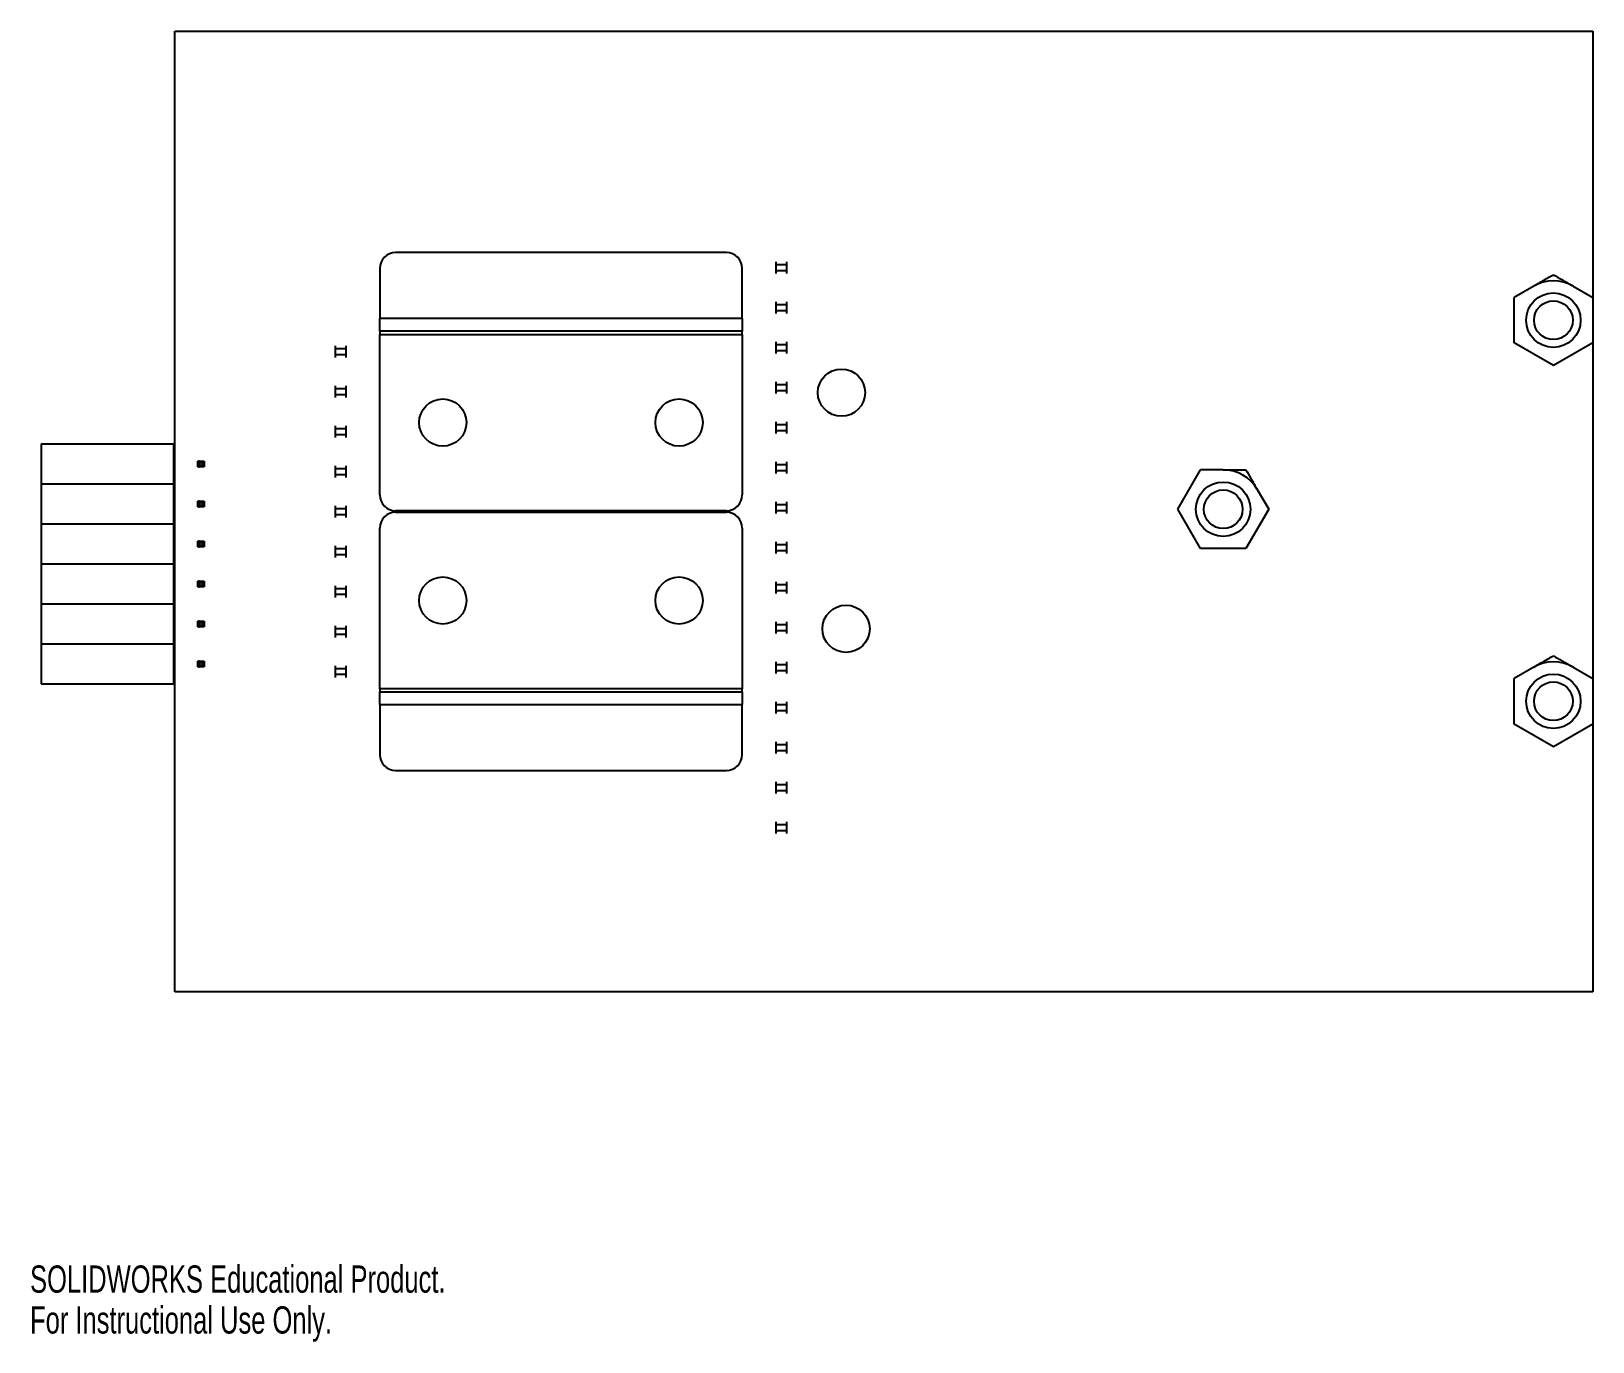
# Model space of a CAD drawing. Header units: millimetres. Extents: x 0.1 to 99.2, y 0 to 83.2.
import ezdxf

# ---------------------------------------------------------------- set-up
doc = ezdxf.new("R2010")
doc.units = ezdxf.units.MM
doc.styles.add('SLDTEXTSTYLE0', font='TXT', dxfattribs={"width": 0.7})

msp = doc.modelspace()

# ---------------------------------------------------------------- linework, layer by layer
at = {"color": 7, "linetype": 'Continuous', "lineweight": 25}
for p, q in [((9.199, 22.201), (9.199, 83.201)), ((9.199, 83.201), (99.199, 83.201)), ((99.199, 83.201), (99.199, 66.294)), ((44.199, 69.151), (23.199, 69.151)), ((47.364, 68.391), (47.364, 68.561)), ((48.014, 68.561), (48.014, 68.391)), ((22.199, 68.151), (22.199, 64.951)), ((45.199, 64.951), (45.199, 68.151)), ((47.364, 67.991), (47.364, 68.391)), ((47.364, 68.391), (48.014, 68.391)), ((47.364, 67.82), (47.364, 67.991)), ((48.014, 67.991), (47.364, 67.991)), ((48.014, 68.391), (48.014, 67.991)), ((48.014, 67.991), (48.014, 67.82)), ((95.449, 67.016), (94.199, 66.294)), ((97.949, 67.016), (99.199, 66.294)), ((47.364, 65.851), (47.364, 66.021)), ((47.364, 65.451), (47.364, 65.851)), ((47.364, 65.851), (48.014, 65.851)), ((47.364, 65.28), (47.364, 65.451)), ((48.014, 65.451), (47.364, 65.451)), ((48.014, 66.021), (48.014, 65.851)), ((48.014, 65.851), (48.014, 65.451)), ((48.014, 65.451), (48.014, 65.28)), ((94.199, 63.407), (94.199, 66.294)), ((99.199, 66.294), (99.199, 63.407)), ((45.199, 64.951), (22.199, 64.951)), ((22.199, 64.151), (22.199, 64.951)), ((45.199, 64.951), (45.199, 64.151)), ((45.199, 64.151), (22.199, 64.151)), ((22.199, 64.151), (22.199, 63.951)), ((22.199, 63.951), (45.199, 63.951)), ((22.199, 53.751), (22.199, 63.951)), ((45.199, 63.951), (45.199, 64.151)), ((45.199, 63.951), (45.199, 53.751)), ((47.364, 63.311), (47.364, 63.481)), ((48.014, 63.481), (48.014, 63.311)), ((19.384, 63.061), (19.384, 63.231)), ((19.384, 62.661), (19.384, 63.061)), ((19.384, 63.061), (20.034, 63.061)), ((19.384, 62.49), (19.384, 62.661)), ((20.034, 62.661), (19.384, 62.661)), ((20.034, 63.231), (20.034, 63.061)), ((20.034, 63.061), (20.034, 62.661)), ((20.034, 62.661), (20.034, 62.49)), ((47.364, 62.911), (47.364, 63.311)), ((47.364, 63.311), (48.014, 63.311)), ((47.364, 62.74), (47.364, 62.911)), ((48.014, 62.911), (47.364, 62.911)), ((48.014, 63.311), (48.014, 62.911)), ((48.014, 62.911), (48.014, 62.74)), ((96.699, 61.964), (94.199, 63.407)), ((99.199, 63.407), (96.699, 61.964)), ((99.199, 63.407), (99.199, 42.094)), ((19.384, 60.521), (19.384, 60.691)), ((19.384, 60.121), (19.384, 60.521)), ((19.384, 60.521), (20.034, 60.521)), ((20.034, 60.691), (20.034, 60.521)), ((20.034, 60.521), (20.034, 60.121)), ((47.364, 60.771), (47.364, 60.941)), ((47.364, 60.371), (47.364, 60.771)), ((47.364, 60.771), (48.014, 60.771)), ((48.014, 60.941), (48.014, 60.771)), ((48.014, 60.771), (48.014, 60.371)), ((19.384, 59.95), (19.384, 60.121)), ((20.034, 60.121), (19.384, 60.121)), ((20.034, 60.121), (20.034, 59.95)), ((47.364, 60.2), (47.364, 60.371)), ((48.014, 60.371), (47.364, 60.371)), ((48.014, 60.371), (48.014, 60.2)), ((19.384, 57.981), (19.384, 58.151)), ((19.384, 57.581), (19.384, 57.981)), ((19.384, 57.981), (20.034, 57.981)), ((19.384, 57.41), (19.384, 57.581)), ((20.034, 57.581), (19.384, 57.581)), ((20.034, 58.151), (20.034, 57.981)), ((20.034, 57.981), (20.034, 57.581)), ((20.034, 57.581), (20.034, 57.41)), ((47.364, 58.231), (47.364, 58.401)), ((47.364, 57.831), (47.364, 58.231)), ((47.364, 58.231), (48.014, 58.231)), ((47.364, 57.66), (47.364, 57.831)), ((48.014, 57.831), (47.364, 57.831)), ((48.014, 58.401), (48.014, 58.231)), ((48.014, 58.231), (48.014, 57.831)), ((48.014, 57.831), (48.014, 57.66)), ((0.699, 56.991), (0.699, 54.451)), ((0.699, 56.991), (9.099, 56.991)), ((9.099, 56.991), (9.099, 54.451)), ((9.199, 55.896), (9.099, 55.896)), ((9.099, 55.546), (9.199, 55.546)), ((10.65, 55.546), (10.65, 55.896)), ((10.73, 55.896), (10.65, 55.896)), ((10.65, 55.546), (10.73, 55.546)), ((10.65, 55.546), (10.65, 55.546)), ((10.73, 55.896), (10.97, 55.896)), ((10.97, 55.546), (10.73, 55.546)), ((10.97, 55.896), (11.05, 55.896)), ((11.05, 55.896), (11.05, 55.546)), ((19.384, 55.441), (19.384, 55.611)), ((20.034, 55.611), (20.034, 55.441)), ((47.364, 55.691), (47.364, 55.861)), ((47.364, 55.291), (47.364, 55.691)), ((47.364, 55.691), (48.014, 55.691)), ((48.014, 55.861), (48.014, 55.691)), ((48.014, 55.691), (48.014, 55.291)), ((19.384, 55.041), (19.384, 55.441)), ((19.384, 55.441), (20.034, 55.441)), ((19.384, 54.87), (19.384, 55.041)), ((20.034, 55.041), (19.384, 55.041)), ((20.034, 55.441), (20.034, 55.041)), ((20.034, 55.041), (20.034, 54.87)), ((47.364, 55.12), (47.364, 55.291)), ((48.014, 55.291), (47.364, 55.291)), ((48.014, 55.291), (48.014, 55.12)), ((72.853, 52.846), (74.297, 55.346)), ((75.74, 55.346), (74.297, 55.346)), ((0.699, 54.451), (9.099, 54.451)), ((0.699, 54.451), (0.699, 51.911)), ((9.099, 54.451), (9.099, 51.911)), ((77.905, 54.096), (78.627, 52.846)), ((9.199, 53.356), (9.099, 53.356)), ((9.099, 53.006), (9.199, 53.006)), ((10.65, 53.006), (10.65, 53.356)), ((10.73, 53.356), (10.65, 53.356)), ((10.65, 53.006), (10.73, 53.006)), ((10.65, 53.006), (10.65, 53.006)), ((10.73, 53.356), (10.97, 53.356)), ((10.97, 53.006), (10.73, 53.006)), ((10.97, 53.356), (11.05, 53.356)), ((11.05, 53.356), (11.05, 53.006)), ((19.384, 52.901), (19.384, 53.071)), ((19.384, 52.501), (19.384, 52.901)), ((19.384, 52.901), (20.034, 52.901)), ((20.034, 53.071), (20.034, 52.901)), ((20.034, 52.901), (20.034, 52.501)), ((44.199, 52.751), (23.199, 52.751)), ((23.199, 52.651), (44.199, 52.651)), ((47.364, 53.151), (47.364, 53.321)), ((47.364, 52.751), (47.364, 53.151)), ((47.364, 53.151), (48.014, 53.151)), ((47.364, 52.58), (47.364, 52.751)), ((48.014, 52.751), (47.364, 52.751)), ((48.014, 53.321), (48.014, 53.151)), ((48.014, 53.151), (48.014, 52.751)), ((48.014, 52.751), (48.014, 52.58)), ((74.297, 50.346), (72.853, 52.846)), ((78.627, 52.846), (77.184, 50.346)), ((0.699, 51.911), (9.099, 51.911)), ((0.699, 51.911), (0.699, 49.371)), ((9.099, 51.911), (9.099, 49.371)), ((19.384, 52.33), (19.384, 52.501)), ((20.034, 52.501), (19.384, 52.501)), ((20.034, 52.501), (20.034, 52.33)), ((22.199, 41.451), (22.199, 51.651)), ((45.199, 51.651), (45.199, 41.451)), ((9.199, 50.816), (9.099, 50.816)), ((10.65, 50.466), (10.65, 50.816)), ((10.73, 50.816), (10.65, 50.816)), ((10.73, 50.816), (10.97, 50.816)), ((10.97, 50.816), (11.05, 50.816)), ((11.05, 50.816), (11.05, 50.466)), ((47.364, 50.611), (47.364, 50.781)), ((47.364, 50.211), (47.364, 50.611)), ((47.364, 50.611), (48.014, 50.611)), ((48.014, 50.781), (48.014, 50.611)), ((48.014, 50.611), (48.014, 50.211)), ((9.099, 50.466), (9.199, 50.466)), ((10.65, 50.466), (10.73, 50.466)), ((10.65, 50.466), (10.65, 50.466)), ((10.97, 50.466), (10.73, 50.466)), ((19.384, 50.361), (19.384, 50.531)), ((19.384, 49.961), (19.384, 50.361)), ((19.384, 50.361), (20.034, 50.361)), ((19.384, 49.79), (19.384, 49.961)), ((20.034, 49.961), (19.384, 49.961)), ((20.034, 50.531), (20.034, 50.361)), ((20.034, 50.361), (20.034, 49.961)), ((20.034, 49.961), (20.034, 49.79)), ((47.364, 50.04), (47.364, 50.211)), ((48.014, 50.211), (47.364, 50.211)), ((48.014, 50.211), (48.014, 50.04)), ((77.184, 50.346), (74.297, 50.346)), ((0.699, 49.371), (0.699, 46.831)), ((0.699, 49.371), (9.099, 49.371)), ((9.099, 49.371), (9.099, 46.831)), ((9.199, 48.276), (9.099, 48.276)), ((9.099, 47.926), (9.199, 47.926)), ((10.65, 47.926), (10.65, 48.276)), ((10.73, 48.276), (10.65, 48.276)), ((10.65, 47.926), (10.73, 47.926)), ((10.65, 47.926), (10.65, 47.926)), ((10.73, 48.276), (10.97, 48.276)), ((10.97, 47.926), (10.73, 47.926)), ((10.97, 48.276), (11.05, 48.276)), ((11.05, 48.276), (11.05, 47.926)), ((19.384, 47.821), (19.384, 47.991)), ((19.384, 47.421), (19.384, 47.821)), ((19.384, 47.821), (20.034, 47.821)), ((20.034, 47.991), (20.034, 47.821)), ((20.034, 47.821), (20.034, 47.421)), ((47.364, 48.071), (47.364, 48.241)), ((47.364, 47.671), (47.364, 48.071)), ((47.364, 48.071), (48.014, 48.071)), ((47.364, 47.5), (47.364, 47.671)), ((48.014, 47.671), (47.364, 47.671)), ((48.014, 48.241), (48.014, 48.071)), ((48.014, 48.071), (48.014, 47.671)), ((48.014, 47.671), (48.014, 47.5)), ((0.699, 46.831), (9.099, 46.831)), ((0.699, 46.831), (0.699, 44.291)), ((9.099, 46.831), (9.099, 44.291)), ((19.384, 47.25), (19.384, 47.421)), ((20.034, 47.421), (19.384, 47.421)), ((20.034, 47.421), (20.034, 47.25)), ((9.199, 45.736), (9.099, 45.736)), ((10.65, 45.386), (10.65, 45.736)), ((10.73, 45.736), (10.65, 45.736)), ((10.73, 45.736), (10.97, 45.736)), ((10.97, 45.736), (11.05, 45.736)), ((11.05, 45.736), (11.05, 45.386)), ((47.364, 45.531), (47.364, 45.701)), ((48.014, 45.701), (48.014, 45.531)), ((9.099, 45.386), (9.199, 45.386)), ((10.65, 45.386), (10.73, 45.386)), ((10.65, 45.386), (10.65, 45.386)), ((10.97, 45.386), (10.73, 45.386)), ((19.384, 45.281), (19.384, 45.451)), ((19.384, 44.881), (19.384, 45.281)), ((19.384, 45.281), (20.034, 45.281)), ((19.384, 44.71), (19.384, 44.881)), ((20.034, 44.881), (19.384, 44.881)), ((20.034, 45.451), (20.034, 45.281)), ((20.034, 45.281), (20.034, 44.881)), ((20.034, 44.881), (20.034, 44.71)), ((47.364, 45.131), (47.364, 45.531)), ((47.364, 45.531), (48.014, 45.531)), ((47.364, 44.96), (47.364, 45.131)), ((48.014, 45.131), (47.364, 45.131)), ((48.014, 45.531), (48.014, 45.131)), ((48.014, 45.131), (48.014, 44.96)), ((0.699, 44.291), (0.699, 41.751)), ((0.699, 44.291), (9.099, 44.291)), ((9.099, 44.291), (9.099, 41.751)), ((9.199, 43.196), (9.099, 43.196)), ((9.099, 42.846), (9.199, 42.846)), ((10.65, 42.846), (10.65, 43.196)), ((10.73, 43.196), (10.65, 43.196)), ((10.65, 42.846), (10.73, 42.846)), ((10.65, 42.846), (10.65, 42.846)), ((10.73, 43.196), (10.97, 43.196)), ((10.97, 42.846), (10.73, 42.846)), ((10.97, 43.196), (11.05, 43.196)), ((11.05, 43.196), (11.05, 42.846)), ((19.384, 42.741), (19.384, 42.911)), ((19.384, 42.341), (19.384, 42.741)), ((19.384, 42.741), (20.034, 42.741)), ((20.034, 42.911), (20.034, 42.741)), ((20.034, 42.741), (20.034, 42.341)), ((47.364, 42.991), (47.364, 43.161)), ((47.364, 42.591), (47.364, 42.991)), ((47.364, 42.991), (48.014, 42.991)), ((48.014, 43.161), (48.014, 42.991)), ((48.014, 42.991), (48.014, 42.591)), ((95.449, 42.816), (94.199, 42.094)), ((97.949, 42.816), (99.199, 42.094)), ((0.699, 41.751), (9.099, 41.751)), ((19.384, 42.17), (19.384, 42.341)), ((20.034, 42.341), (19.384, 42.341)), ((20.034, 42.341), (20.034, 42.17)), ((47.364, 42.42), (47.364, 42.591)), ((48.014, 42.591), (47.364, 42.591)), ((48.014, 42.591), (48.014, 42.42)), ((94.199, 39.207), (94.199, 42.094)), ((99.199, 42.094), (99.199, 39.207)), ((22.199, 41.451), (22.199, 41.251)), ((45.199, 41.451), (22.199, 41.451)), ((22.199, 40.451), (22.199, 41.251)), ((22.199, 41.251), (45.199, 41.251)), ((45.199, 41.251), (45.199, 41.451)), ((45.199, 41.251), (45.199, 40.451)), ((22.199, 40.451), (22.199, 37.251)), ((22.199, 40.451), (45.199, 40.451)), ((45.199, 37.251), (45.199, 40.451)), ((47.364, 40.451), (47.364, 40.621)), ((47.364, 40.051), (47.364, 40.451)), ((47.364, 40.451), (48.014, 40.451)), ((47.364, 39.88), (47.364, 40.051)), ((48.014, 40.051), (47.364, 40.051)), ((48.014, 40.621), (48.014, 40.451)), ((48.014, 40.451), (48.014, 40.051)), ((48.014, 40.051), (48.014, 39.88)), ((96.699, 37.764), (94.199, 39.207)), ((99.199, 39.207), (96.699, 37.764)), ((99.199, 39.207), (99.199, 22.201)), ((47.364, 37.911), (47.364, 38.081)), ((47.364, 37.511), (47.364, 37.911)), ((47.364, 37.911), (48.014, 37.911)), ((48.014, 38.081), (48.014, 37.911)), ((48.014, 37.911), (48.014, 37.511)), ((47.364, 37.34), (47.364, 37.511)), ((48.014, 37.511), (47.364, 37.511)), ((48.014, 37.511), (48.014, 37.34)), ((23.199, 36.251), (44.199, 36.251)), ((47.364, 35.371), (47.364, 35.541)), ((47.364, 34.971), (47.364, 35.371)), ((47.364, 35.371), (48.014, 35.371)), ((47.364, 34.8), (47.364, 34.971)), ((48.014, 34.971), (47.364, 34.971)), ((48.014, 35.541), (48.014, 35.371)), ((48.014, 35.371), (48.014, 34.971)), ((48.014, 34.971), (48.014, 34.8)), ((47.364, 32.831), (47.364, 33.001)), ((47.364, 32.431), (47.364, 32.831)), ((47.364, 32.831), (48.014, 32.831)), ((48.014, 33.001), (48.014, 32.831)), ((48.014, 32.831), (48.014, 32.431)), ((47.364, 32.26), (47.364, 32.431)), ((48.014, 32.431), (47.364, 32.431)), ((48.014, 32.431), (48.014, 32.26)), ((99.199, 22.201), (9.199, 22.201))]:
    msp.add_line(p, q, dxfattribs=at)
at = {"color": 7, "linetype": 'Continuous', "lineweight": 25, "flags": 128}
for points in [[(10.73, 55.896), (10.742, 55.84), (10.75, 55.796)], [(10.75, 55.646), (10.739, 55.59), (10.73, 55.546)], [(10.95, 55.796), (10.838, 55.796), (10.75, 55.796)], [(10.75, 55.796), (10.75, 55.712), (10.75, 55.646)], [(10.75, 55.646), (10.862, 55.646), (10.95, 55.646)], [(10.97, 55.896), (10.959, 55.84), (10.95, 55.796)], [(10.95, 55.646), (10.95, 55.73), (10.95, 55.796)], [(10.95, 55.646), (10.962, 55.59), (10.97, 55.546)], [(11.05, 55.546), (11.006, 55.546), (10.97, 55.546)], [(10.73, 53.356), (10.742, 53.3), (10.75, 53.256)], [(10.75, 53.106), (10.739, 53.05), (10.73, 53.006)], [(10.95, 53.256), (10.838, 53.256), (10.75, 53.256)], [(10.75, 53.256), (10.75, 53.172), (10.75, 53.106)], [(10.75, 53.106), (10.862, 53.106), (10.95, 53.106)], [(10.97, 53.356), (10.959, 53.3), (10.95, 53.256)], [(10.95, 53.106), (10.95, 53.19), (10.95, 53.256)], [(10.95, 53.106), (10.962, 53.05), (10.97, 53.006)], [(11.05, 53.006), (11.006, 53.006), (10.97, 53.006)], [(10.73, 50.816), (10.742, 50.76), (10.75, 50.716)], [(10.75, 50.566), (10.739, 50.51), (10.73, 50.466)], [(10.95, 50.716), (10.838, 50.716), (10.75, 50.716)], [(10.75, 50.716), (10.75, 50.632), (10.75, 50.566)], [(10.75, 50.566), (10.862, 50.566), (10.95, 50.566)], [(10.97, 50.816), (10.959, 50.76), (10.95, 50.716)], [(10.95, 50.566), (10.95, 50.65), (10.95, 50.716)], [(10.95, 50.566), (10.962, 50.51), (10.97, 50.466)], [(11.05, 50.466), (11.006, 50.466), (10.97, 50.466)], [(10.73, 48.276), (10.742, 48.22), (10.75, 48.176)], [(10.75, 48.026), (10.739, 47.97), (10.73, 47.926)], [(10.95, 48.176), (10.838, 48.176), (10.75, 48.176)], [(10.75, 48.176), (10.75, 48.092), (10.75, 48.026)], [(10.75, 48.026), (10.862, 48.026), (10.95, 48.026)], [(10.97, 48.276), (10.959, 48.22), (10.95, 48.176)], [(10.95, 48.026), (10.95, 48.11), (10.95, 48.176)], [(10.95, 48.026), (10.962, 47.97), (10.97, 47.926)], [(11.05, 47.926), (11.006, 47.926), (10.97, 47.926)], [(10.73, 45.736), (10.742, 45.68), (10.75, 45.636)], [(10.95, 45.636), (10.838, 45.636), (10.75, 45.636)], [(10.75, 45.636), (10.75, 45.552), (10.75, 45.486)], [(10.97, 45.736), (10.959, 45.68), (10.95, 45.636)], [(10.95, 45.486), (10.95, 45.57), (10.95, 45.636)], [(10.75, 45.486), (10.739, 45.43), (10.73, 45.386)], [(10.75, 45.486), (10.862, 45.486), (10.95, 45.486)], [(10.95, 45.486), (10.962, 45.43), (10.97, 45.386)], [(11.05, 45.386), (11.006, 45.386), (10.97, 45.386)], [(10.73, 43.196), (10.742, 43.14), (10.75, 43.096)], [(10.75, 42.946), (10.739, 42.89), (10.73, 42.846)], [(10.95, 43.096), (10.838, 43.096), (10.75, 43.096)], [(10.75, 43.096), (10.75, 43.012), (10.75, 42.946)], [(10.75, 42.946), (10.862, 42.946), (10.95, 42.946)], [(10.97, 43.196), (10.959, 43.14), (10.95, 43.096)], [(10.95, 42.946), (10.95, 43.03), (10.95, 43.096)], [(10.95, 42.946), (10.962, 42.89), (10.97, 42.846)], [(11.05, 42.846), (11.006, 42.846), (10.97, 42.846)]]:
    msp.add_lwpolyline(points, dxfattribs=at)
at = {"color": 7, "linetype": 'Continuous', "lineweight": 25}
for centre, radius in [((96.699, 64.851), 1.729), ((96.699, 64.851), 1.229), ((51.507, 60.251), 1.5), ((26.199, 58.351), 1.5), ((41.199, 58.351), 1.5), ((75.74, 52.846), 1.729), ((75.74, 52.846), 1.229), ((26.199, 47.051), 1.5), ((41.199, 47.051), 1.5), ((51.798, 45.253), 1.5), ((96.699, 40.651), 1.729), ((96.699, 40.651), 1.229)]:
    msp.add_circle(centre, radius, dxfattribs=at)
for centre, radius, start, end in [((23.199, 68.151), 1, 90, 180), ((44.199, 68.151), 1, 0, 90), ((96.699, 64.851), 2.5, 60, 120), ((75.74, 52.846), 2.5, 30, 90), ((23.199, 53.751), 1, 180, 270), ((44.199, 53.751), 1, 270, 0), ((23.199, 51.651), 1, 90, 180), ((44.199, 51.651), 1, 0, 90), ((96.699, 40.651), 2.5, 60, 120), ((23.199, 37.251), 1, 180, 270), ((44.199, 37.251), 1, 270, 0)]:
    msp.add_arc(centre, radius, start, end, dxfattribs=at)
for points, knots in [([(95.449, 67.016), (95.573, 67.087), (95.821, 67.231), (96.188, 67.443), (96.479, 67.61), (96.647, 67.708), (96.699, 67.737)], [0, 0, 0, 0, 0.2847037, 0.5695245, 0.867861, 1, 1, 1, 1]), ([(96.699, 67.737), (96.876, 67.635), (97.118, 67.495), (97.454, 67.302), (97.692, 67.164), (97.861, 67.067), (97.949, 67.016)], [0, 0, 0, 0, 0.446194, 0.610629, 0.797748, 1, 1, 1, 1]), ([(75.74, 55.346), (75.883, 55.346), (76.17, 55.346), (76.594, 55.346), (76.929, 55.346), (77.124, 55.346), (77.184, 55.346)], [0, 0, 0, 0, 0.284704, 0.569525, 0.867861, 1, 1, 1, 1]), ([(77.184, 55.346), (77.286, 55.169), (77.426, 54.927), (77.619, 54.591), (77.757, 54.354), (77.854, 54.184), (77.905, 54.096)], [0, 0, 0, 0, 0.446194, 0.610629, 0.797748, 1, 1, 1, 1]), ([(95.449, 42.816), (95.573, 42.887), (95.821, 43.031), (96.188, 43.243), (96.479, 43.41), (96.647, 43.508), (96.699, 43.537)], [0, 0, 0, 0, 0.2847037, 0.5695245, 0.867861, 1, 1, 1, 1]), ([(96.699, 43.537), (96.876, 43.435), (97.118, 43.295), (97.454, 43.102), (97.692, 42.964), (97.861, 42.867), (97.949, 42.816)], [0, 0, 0, 0, 0.446194, 0.610629, 0.797748, 1, 1, 1, 1])]:
    msp.add_open_spline(points, degree=3, knots=knots, dxfattribs=at)

# ---------------------------------------------------------------- texts
at = {"color": 7, "linetype": 'Continuous', "char_height": 1.73, "attachment_point": 1, "style": 'SLDTEXTSTYLE0'}
for s, insert in [('SOLIDWORKS Educational Product.', (0, 4.825)), ('For Instructional Use Only.', (0, 2.23))]:
    msp.add_mtext(s, dxfattribs=dict(at, insert=insert))

doc.saveas('drawing.dxf')
